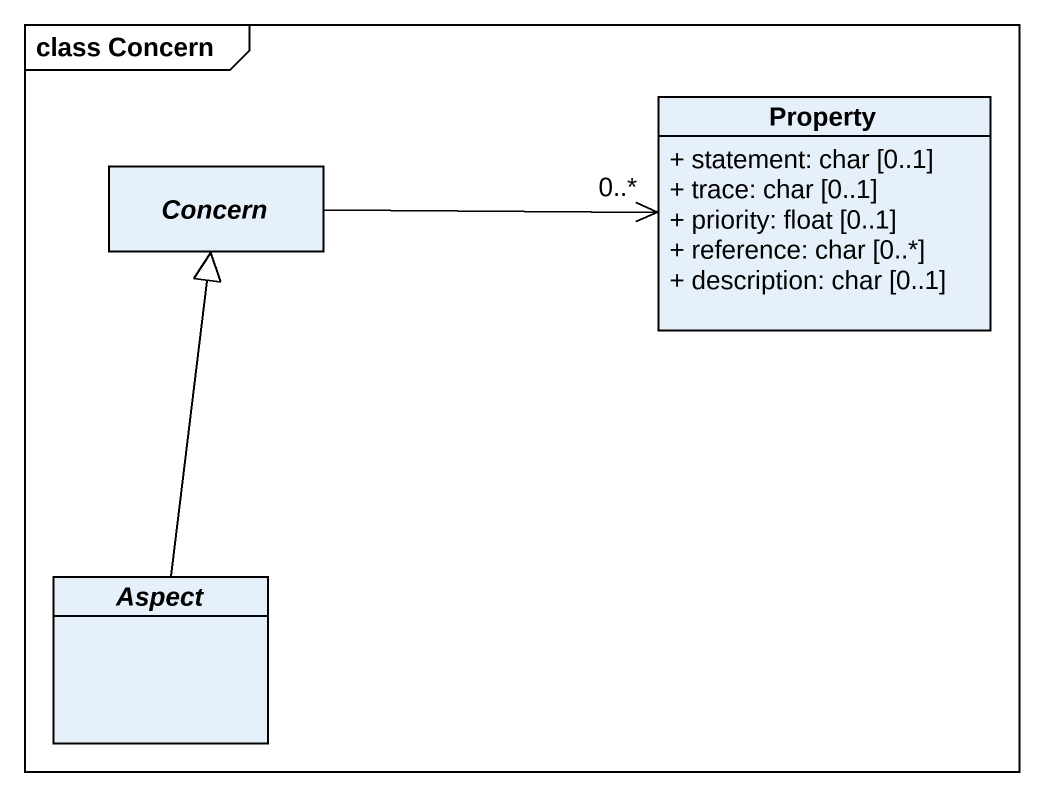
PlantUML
@startuml
mainframe class Concern
hide circle
hide empty members
skinparam classAttributeIconSize 0
class Property {
  + statement: char [0..1]
  + trace: char [0..1]
  + priority: float [0..1]
  + reference: char [0..*]
  + description: char [0..1]
}
abstract class Concern
abstract class Aspect
Concern -right-> "0..*" Property
Aspect -up-|> Concern
@enduml
